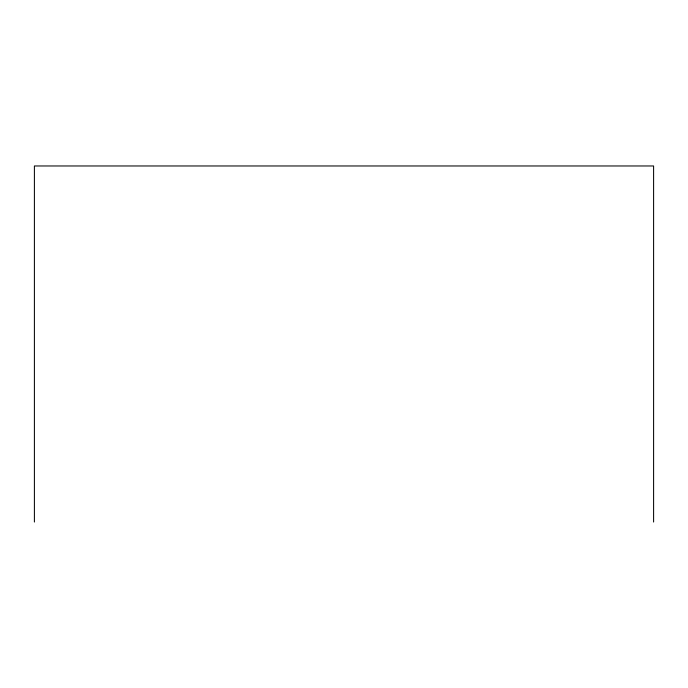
<?xml version="1.0" encoding="UTF-8"?>
<svg xmlns="http://www.w3.org/2000/svg" width="688" height="688" viewBox="0 0 688 688"><rect width="100%" height="100%" fill="white"/><g stroke="black" fill="none" stroke-linecap="round" stroke-linejoin="round"><path stroke-width="1.03" d="M653.6 522.029L653.6 165.971L34.4 165.971L34.4 522.029"/></g></svg>
